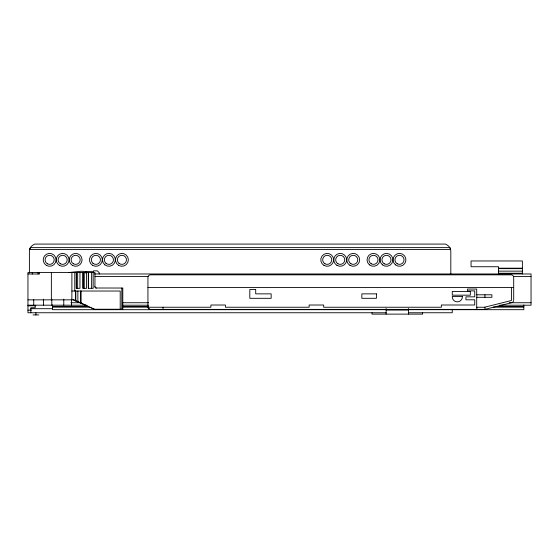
<?xml version="1.0" encoding="UTF-8"?>
<svg xmlns="http://www.w3.org/2000/svg" width="559" height="559" viewBox="0 0 559 559"><rect width="100%" height="100%" fill="white"/><g stroke="black" fill="none" stroke-linecap="round" stroke-linejoin="round"><path stroke-width="0.84" d="M386.122 312.754L27.95 312.754L27.95 272.561L94.96 272.561L94.946 286.585A1.411 1.363 90 0 0 95.058 287.144A1.46 1.404 89.3 0 0 95.596 287.794A1.516 1.46 88.4 0 0 96.113 288.004L122.791 288.032L122.791 309.246L94.087 309.246A198.375 11.879 24.1 0 0 81.104 303.251L75.821 301.015L75.821 291.029M85.806 273.218L85.855 271.716M68.429 272.561L80.755 271.283L93.57 271.716L93.57 270.849L97.343 270.849L99.181 272.68L99.222 273.973M498.523 268.187L522.379 268.187M498.523 268.648L522.379 268.648M498.523 271.136L522.379 271.136M498.523 273.246L522.379 273.246M27.95 274.008L39.514 274.008L39.514 272.561M94.436 273.973L531.05 273.973L531.05 305.2L499.613 305.2M94.939 276.425L148.079 276.425M513.602 276.425L531.05 276.425M147.939 287.487L513.7 287.487M71.873 291.029L120.206 291.029L120.206 309.246M27.95 299.848L73.634 299.848M70.86 302.74L81.335 302.74M122.379 302.74L148.575 302.74M509.221 302.74L531.05 302.74M27.95 305.186L86.575 305.2M122.379 305.2L148.575 305.2M27.95 305.815L35.811 305.815M52.525 306.653L88.308 306.653M122.351 306.653L148.533 306.653M495.896 306.653L523.825 306.653M52.525 307.087L90.055 307.087M122.351 307.087L148.533 307.087M493.276 307.087L523.825 307.087M30.843 308.701L52.651 308.701M386.8 309.686L52.525 309.686L52.525 304.941M408.615 309.686L523.825 309.686L523.825 304.941M27.95 310.147L31.444 310.147M386.122 310.077L408.531 310.077M408.531 312.754L452.259 312.754L452.259 309.323M33.009 314.92L38.795 314.92M149.854 309.295L148.603 308.519L147.981 307.24L210.904 307.24L210.904 305.018L225.431 305.018L225.431 307.24L309.134 307.24L309.134 305.018L323.668 305.018L323.668 307.24L441.358 307.24L441.358 304.997L474.745 304.997L474.745 299.806L465.933 299.806L465.933 296.843L474.745 296.843L474.745 290.883L467.513 290.883L467.513 289.045L476.708 289.045L476.708 294.789L491.892 294.789L491.892 297.304L476.708 297.304L476.708 307.24L484.52 307.24L511.408 300.525L511.408 287.487M73.25 299.848L75.821 301.015M522.379 273.973L522.379 260.962L471.055 260.962L471.055 266.741L498.523 266.741L498.523 273.973M513.7 300.127L513.7 277.439A2.599 2.599 0 0 0 511.101 274.839L150.546 274.839A2.599 2.599 0 0 0 147.939 277.439L147.939 306.786A2.599 2.599 0 0 0 150.546 309.393L484.786 309.393L511.73 302.657A2.599 2.599 0 0 0 513.609 300.812M484.933 294.789L484.933 297.304M484.933 307.143L484.933 309.358M476.834 294.789L476.834 297.304M476.834 307.24L476.834 309.393M450.813 273.945L450.813 251.312A7.225 7.225 0 0 0 447.2 245.052L445.523 244.08L34.686 244.08L33.009 245.052A7.225 7.225 0 0 0 29.396 251.312L29.396 273.072M422.625 312.754L422.625 314.123L372.021 314.123L372.021 312.754M408.531 308.484L408.531 314.123M386.122 308.484L386.122 314.123M163.046 307.24L163.046 309.393M121.834 288.032L121.834 309.246M93.164 272.561L93.164 288.332L88.308 288.332L88.308 272.561M91.627 272.561L91.627 288.332M88.525 272.561L88.525 288.332M86.561 272.561L86.561 288.332L82.858 288.332L82.858 272.561M84.248 272.561L84.248 288.332M83.172 272.561L83.172 288.332M81.104 291.029L81.104 303.251M80.461 291.029L80.461 302.957M79.951 272.561L79.951 288.332L76.248 288.332L76.248 272.561M77.876 291.029L77.876 301.874M77.645 272.561L77.645 288.332M76.569 272.561L76.569 288.332M75.409 291.029L75.409 300.826M74.787 272.561L74.787 291.029M71.901 272.561L71.873 299.848M71.58 299.184L71.58 305.186M63.782 299.149L63.782 305.186M51.805 299.177L51.805 305.186M51.365 272.561L51.365 299.848M43.539 299.177L43.539 305.186M38.068 272.561L38.068 274.008M35.902 312.754L35.902 314.92M35.175 305.186L35.175 307.764L30.843 307.764L30.843 312.754M33.736 299.701L33.736 305.186M32.289 272.561L32.289 274.008M96.393 288.025A1.453 1.439 -90 0 1 94.939 286.585M88.35 306.402A201.519 12.067 24.1 0 0 86.806 305.689A201.89 12.088 24.1 0 0 81.733 303.355M91.424 307.827A201.519 12.067 24.1 0 1 94.485 309.246M74.067 299.848A201.89 12.088 24.1 0 1 75.989 300.728M76.632 301.015A201.89 12.088 24.1 0 1 81.097 303.062M449.806 247.623L30.41 247.623A8.951 7.826 0 0 0 29.641 249.447L450.568 249.447A8.951 7.826 0 0 0 449.806 247.623M255.701 289.52L249.803 289.52L249.803 298.31L271.157 298.31L271.157 293.859L255.701 293.859L255.701 289.52M470.343 291.428L452.273 291.428L452.273 295.187L470.343 295.187L470.343 291.428M376.417 293.859L361.848 293.859L361.848 298.31L376.417 298.31L376.417 293.859M462.37 296.466L452.273 296.466A5.059 5.059 0 0 0 457.318 301.874A5.059 5.059 0 0 0 462.37 296.466M350.954 263.785A4.556 4.556 0 0 0 357.781 259.837A4.556 4.556 0 0 0 350.954 255.896A4.556 4.556 0 0 0 350.954 263.785M119.053 263.38A4.556 4.556 0 0 0 126.418 260.55A4.556 4.556 0 0 0 120.29 255.589A4.556 4.556 0 0 0 119.053 263.38M371.19 263.785A4.556 4.556 0 0 0 378.024 259.837A4.556 4.556 0 0 0 371.19 255.896A4.556 4.556 0 0 0 371.19 263.785M384.201 263.785A4.556 4.556 0 0 0 391.034 259.837A4.556 4.556 0 0 0 384.201 255.896A4.556 4.556 0 0 0 384.201 263.785M397.218 263.785A4.556 4.556 0 0 0 404.045 259.837A4.556 4.556 0 0 0 397.218 255.896A4.556 4.556 0 0 0 397.218 263.785M324.933 263.785A4.556 4.556 0 0 0 331.76 259.837A4.556 4.556 0 0 0 324.933 255.896A4.556 4.556 0 0 0 324.933 263.785M337.943 263.785A4.556 4.556 0 0 0 344.77 259.837A4.556 4.556 0 0 0 337.943 255.896A4.556 4.556 0 0 0 337.943 263.785M106.042 263.38A4.556 4.556 0 0 0 113.407 260.55A4.556 4.556 0 0 0 107.279 255.589A4.556 4.556 0 0 0 106.042 263.38M47.361 263.785A4.556 4.556 0 0 0 54.188 259.837A4.556 4.556 0 0 0 47.361 255.896A4.556 4.556 0 0 0 47.361 263.785M60.372 263.785A4.556 4.556 0 0 0 67.199 259.837A4.556 4.556 0 0 0 60.372 255.896A4.556 4.556 0 0 0 60.372 263.785M73.383 263.785A4.556 4.556 0 0 0 80.21 259.837A4.556 4.556 0 0 0 73.383 255.896A4.556 4.556 0 0 0 73.383 263.785M93.032 263.38A4.556 4.556 0 0 0 100.396 260.55A4.556 4.556 0 0 0 94.268 255.589A4.556 4.556 0 0 0 93.032 263.38M118.704 265.413A6.435 6.435 0 0 0 128.353 259.837A6.435 6.435 0 0 0 118.704 254.268A6.435 6.435 0 0 0 118.704 265.413M350.011 265.413A6.435 6.435 0 0 0 359.661 259.837A6.435 6.435 0 0 0 350.011 254.268A6.435 6.435 0 0 0 350.011 265.413M369.422 264.84A6.435 6.435 0 0 0 379.827 260.843A6.435 6.435 0 0 0 371.162 253.835A6.435 6.435 0 0 0 369.422 264.84M382.433 264.84A6.435 6.435 0 0 0 392.837 260.843A6.435 6.435 0 0 0 384.173 253.835A6.435 6.435 0 0 0 382.433 264.84M395.444 264.84A6.435 6.435 0 0 0 405.848 260.843A6.435 6.435 0 0 0 397.183 253.835A6.435 6.435 0 0 0 395.444 264.84M323.989 265.413A6.435 6.435 0 0 0 333.639 259.837A6.435 6.435 0 0 0 323.989 254.268A6.435 6.435 0 0 0 323.989 265.413M337 265.413A6.435 6.435 0 0 0 346.65 259.837A6.435 6.435 0 0 0 337 254.268A6.435 6.435 0 0 0 337 265.413M104.861 264.84A6.435 6.435 0 0 0 115.266 260.843A6.435 6.435 0 0 0 106.601 253.835A6.435 6.435 0 0 0 104.861 264.84M72.439 265.413A6.435 6.435 0 0 0 82.089 259.837A6.435 6.435 0 0 0 72.439 254.268A6.435 6.435 0 0 0 72.439 265.413M59.429 265.413A6.435 6.435 0 0 0 69.078 259.837A6.435 6.435 0 0 0 59.429 254.268A6.435 6.435 0 0 0 59.429 265.413M92.682 265.413A6.435 6.435 0 0 0 102.332 259.837A6.435 6.435 0 0 0 92.682 254.268A6.435 6.435 0 0 0 92.682 265.413M46.418 265.413A6.435 6.435 0 0 0 56.068 259.837A6.435 6.435 0 0 0 46.418 254.268A6.435 6.435 0 0 0 46.418 265.413"/></g></svg>
